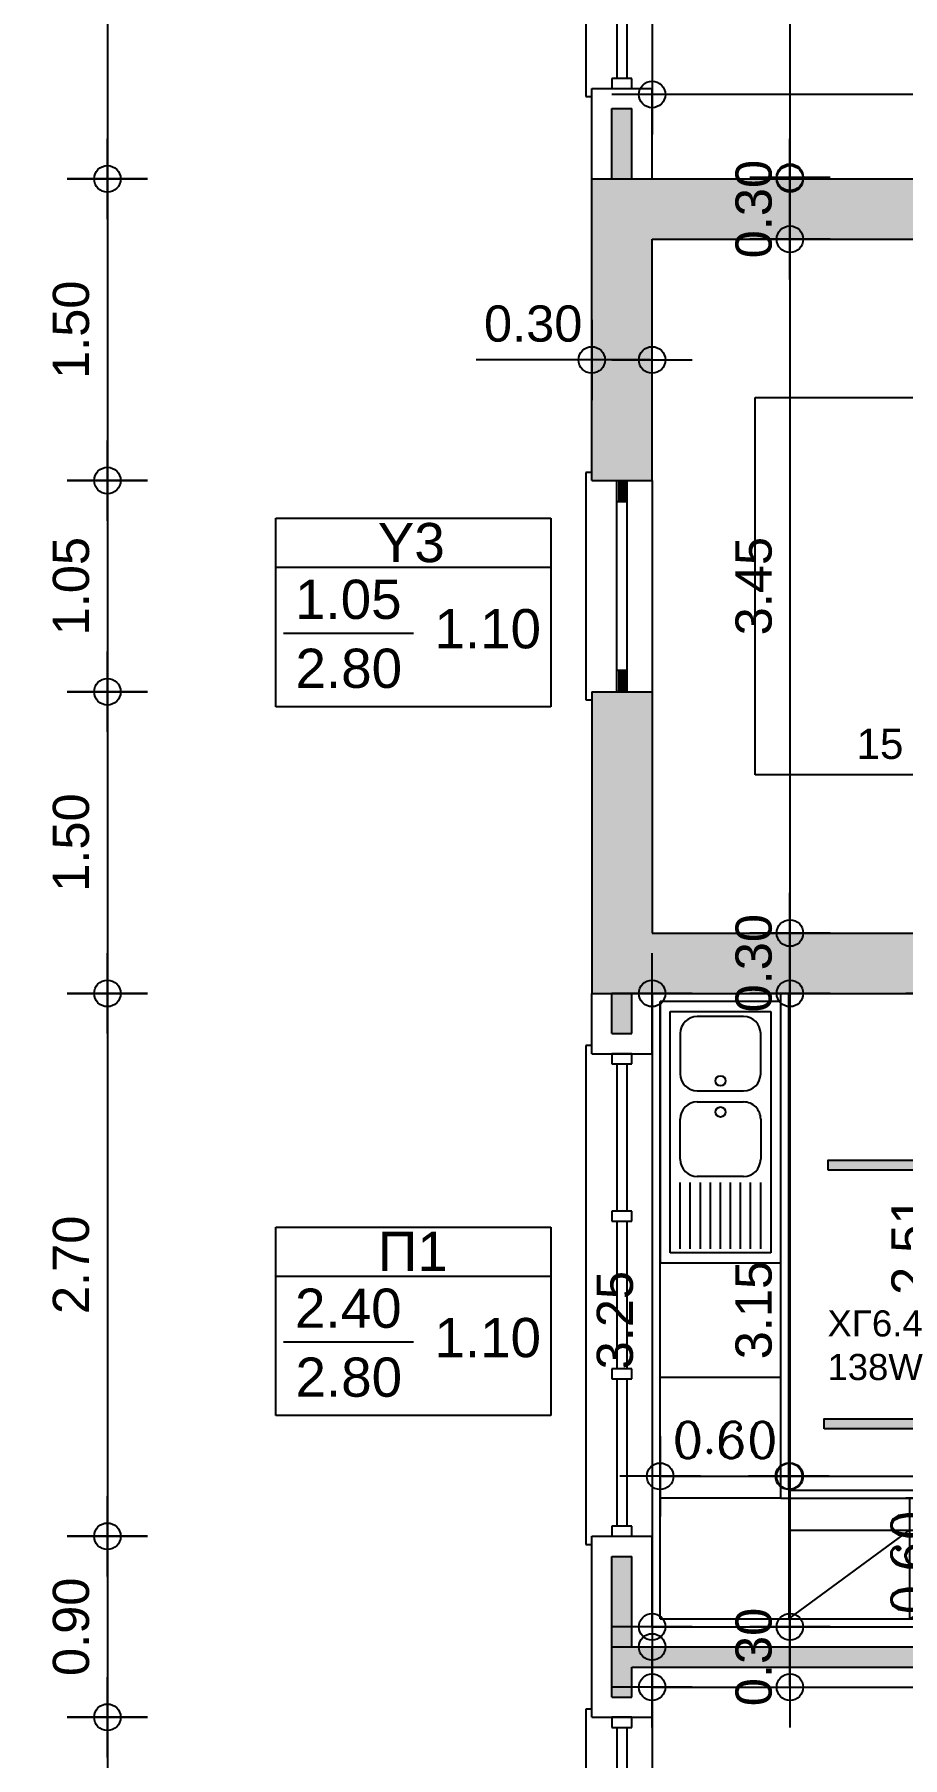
# Model space of a CAD drawing. Header units: metres. Extents: x -11 to 85, y -301 to 135.
# Drawn here: x 12 to 16.32, y 25.75 to 34.32 of the extents above; entities that cross this region are included whole.
import ezdxf
from ezdxf.enums import TextEntityAlignment as Align

# ---------------------------------------------------------------- set-up
doc = ezdxf.new("R2010")
doc.units = ezdxf.units.M
doc.header["$LTSCALE"] = 0.036
doc.header["$PDMODE"] = 2
for name, color, linetype in [('arxitek corofos', 252, 'Continuous'), ('DIMBLK', 252, 'Continuous'), ('Epipla', 252, 'Continuous'), ('hatch color', 252, 'Continuous'), ('HLEK_FL001_SYMBOLS', 230, 'Continuous'), ('KYKLOFORHTES', 152, 'Continuous'), ('Parathira', 252, 'Continuous')]:
    doc.layers.add(name, color=color, linetype=linetype)
doc.styles.add('COMU-N', font='arial.ttf')
doc.styles.get("Standard").update_dxf_attribs({"font": 'arial.ttf'})
doc.dimstyles.new('CADWDOT', dxfattribs={"dimscale": 0.1, "dimtxt": 1.8, "dimasz": 0.08, "dimexe": 2, "dimexo": 0, "dimgap": 0.09, "dimtad": 0, "dimrnd": 0.001, "dimzin": 0, "dimdsep": 46, "dimtxsty": 'Standard', "dimblk1": 'ARTDIM', "dimblk2": 'ARTDIM', "dimsah": 1, "dimcen": 0.09, "dimdle": 0.05, "dimse1": 1, "dimse2": 1, "dimadec": 0, "dimazin": 0, "dimtfac": 1, "dimtmove": 0, "dimatfit": 3, "dimldrblk": 'ARTDIM', "dimfxl": 2, "dimtvp": 0.9999, "dimtolj": 1, "dimtzin": 0, "dimarcsym": 0})

# ---------------------------------------------------------------- blocks, each defined once
blk = doc.blocks.new('A$C52D13D70')
at = {"layer": 'Parathira'}
for p, q in [((-0.33, 0.04), (-0.33, -2.44)), ((-0.3, 0.04), (-0.33, 0.04)), ((-0.1, 0), (-0.2, 0)), ((-0.2, 0), (-0.2, -0.05)), ((-0.1, -0.05), (-0.1, 0)), ((0, 0), (0, -2.4)), ((-0.2, -0.05), (-0.1, -0.05)), ((-0.175, -0.05), (-0.175, -0.7833)), ((-0.125, -0.05), (-0.125, -0.7833)), ((-0.1, -0.7833), (-0.2, -0.7833)), ((-0.2, -0.7833), (-0.2, -0.8333)), ((-0.2, -0.8333), (-0.1, -0.8333)), ((-0.175, -0.8333), (-0.175, -1.5667)), ((-0.125, -0.8333), (-0.125, -1.5667)), ((-0.1, -0.8333), (-0.1, -0.7833)), ((-0.1, -1.5667), (-0.2, -1.5667)), ((-0.2, -1.5667), (-0.2, -1.6167)), ((-0.2, -1.6167), (-0.1, -1.6167)), ((-0.175, -1.6167), (-0.175, -2.35)), ((-0.125, -1.6167), (-0.125, -2.35)), ((-0.1, -1.6167), (-0.1, -1.5667)), ((-0.1, -2.35), (-0.2, -2.35)), ((-0.2, -2.35), (-0.2, -2.4)), ((-0.1, -2.4), (-0.1, -2.35)), ((-0.33, -2.44), (-0.3, -2.44)), ((-0.2, -2.4), (-0.1, -2.4))]:
    blk.add_line(p, q, dxfattribs=at)
blk = doc.blocks.new('A$C7E7A7D1A')
at = {"layer": 'Parathira'}
for p, q in [((-0.33, 0.04), (-0.33, -1.09)), ((-0.3, 0.04), (-0.33, 0.04)), ((-0.175, 0), (-0.125, 0)), ((-0.175, -1.05), (-0.175, 0)), ((-0.125, 0), (-0.125, -1.05)), ((0, 0), (0, -1.05)), ((-0.165, 0), (-0.165, -0.105)), ((-0.155, 0), (-0.155, -0.105)), ((-0.145, 0), (-0.145, -0.105)), ((-0.135, 0), (-0.135, -0.105)), ((-0.125, -0.105), (-0.175, -0.105)), ((-0.125, -0.945), (-0.175, -0.945)), ((-0.165, -0.945), (-0.165, -1.05)), ((-0.155, -0.945), (-0.155, -1.05)), ((-0.145, -0.945), (-0.145, -1.05)), ((-0.135, -0.945), (-0.135, -1.05)), ((-0.33, -1.09), (-0.3, -1.09)), ((-0.125, -1.05), (-0.175, -1.05))]:
    blk.add_line(p, q, dxfattribs=at)
blk = doc.blocks.new('ARTDIM')
at = {"layer": 'DIMBLK'}
for p, q in [((0, -24.9975), (0, 24.9975)), ((-24.9975, 0), (24.9975, 0))]:
    blk.add_line(p, q, dxfattribs=at)
blk.add_circle((0, 0), 8.25, dxfattribs=at)
blk = doc.blocks.new('*D332')
at = {"layer": 'arxitek corofos', "color": 0, "lineweight": -2}
blk.add_line((10.4234, 44.5394), (10.4234, 15.1554), dxfattribs=at)
at = {"layer": 'Defpoints', "color": 0, "transparency": 16777216}
for p in [(13.537, 44.5474), (10.4234, 15.1474), (13.537, 15.1474)]:
    blk.add_point(p, dxfattribs=at)
at = {"layer": 'arxitek corofos', "color": 0, "lineweight": -2, "xscale": 0.008, "yscale": 0.008, "zscale": 0.008}
for p, rotation in [((10.4234, 44.5474), 90), ((10.4234, 15.1474), 270)]:
    blk.add_blockref('ARTDIM', p, dxfattribs=dict(at, rotation=rotation))
at = {"layer": 'arxitek corofos', "color": 0, "insert": (10.2434, 29.8474), "char_height": 0.18, "attachment_point": 5, "rotation": 90}
blk.add_mtext('\\A1;29.40', dxfattribs=at)
blk = doc.blocks.new('*D348')
at = {"layer": 'arxitek corofos', "color": 0, "lineweight": -2}
blk.add_line((12.3649, 36.4394), (12.3649, 33.6054), dxfattribs=at)
at = {"layer": 'Defpoints', "color": 0, "transparency": 16777216}
for p in [(13.8283, 36.4474), (12.3649, 33.5974), (13.8283, 33.5974)]:
    blk.add_point(p, dxfattribs=at)
at = {"layer": 'arxitek corofos', "color": 0, "lineweight": -2, "xscale": 0.008, "yscale": 0.008, "zscale": 0.008}
for p, rotation in [((12.3649, 36.4474), 90), ((12.3649, 33.5974), 270)]:
    blk.add_blockref('ARTDIM', p, dxfattribs=dict(at, rotation=rotation))
at = {"layer": 'arxitek corofos', "color": 0, "insert": (12.1849, 35.0224), "char_height": 0.18, "attachment_point": 5, "rotation": 90}
blk.add_mtext('\\A1;2.85', dxfattribs=at)
blk = doc.blocks.new('*D349')
at = {"layer": 'arxitek corofos', "color": 0, "lineweight": -2}
blk.add_line((12.3649, 33.5894), (12.3649, 32.1054), dxfattribs=at)
at = {"layer": 'Defpoints', "color": 0, "transparency": 16777216}
for p in [(13.8283, 33.5974), (12.3649, 32.0974), (13.8283, 32.0974)]:
    blk.add_point(p, dxfattribs=at)
at = {"layer": 'arxitek corofos', "color": 0, "lineweight": -2, "xscale": 0.008, "yscale": 0.008, "zscale": 0.008}
for p, rotation in [((12.3649, 33.5974), 90), ((12.3649, 32.0974), 270)]:
    blk.add_blockref('ARTDIM', p, dxfattribs=dict(at, rotation=rotation))
at = {"layer": 'arxitek corofos', "color": 0, "insert": (12.1849, 32.8474), "char_height": 0.18, "attachment_point": 5, "rotation": 90}
blk.add_mtext('\\A1;1.50', dxfattribs=at)
blk = doc.blocks.new('*D350')
at = {"layer": 'arxitek corofos', "color": 0, "lineweight": -2}
blk.add_line((12.3649, 32.0894), (12.3649, 31.0554), dxfattribs=at)
at = {"layer": 'Defpoints', "color": 0, "transparency": 16777216}
for p in [(14.1283, 32.0974), (12.3649, 31.0474), (14.1283, 31.0474)]:
    blk.add_point(p, dxfattribs=at)
at = {"layer": 'arxitek corofos', "color": 0, "lineweight": -2, "xscale": 0.008, "yscale": 0.008, "zscale": 0.008}
for p, rotation in [((12.3649, 32.0974), 90), ((12.3649, 31.0474), 270)]:
    blk.add_blockref('ARTDIM', p, dxfattribs=dict(at, rotation=rotation))
at = {"layer": 'arxitek corofos', "color": 0, "insert": (12.1849, 31.5724), "char_height": 0.18, "attachment_point": 5, "rotation": 90}
blk.add_mtext('\\A1;1.05', dxfattribs=at)
blk = doc.blocks.new('*D351')
at = {"layer": 'arxitek corofos', "color": 0, "lineweight": -2}
blk.add_line((12.3649, 31.0394), (12.3649, 29.5554), dxfattribs=at)
at = {"layer": 'Defpoints', "color": 0, "transparency": 16777216}
for p in [(14.1283, 31.0474), (12.3649, 29.5474), (14.1283, 29.5474)]:
    blk.add_point(p, dxfattribs=at)
at = {"layer": 'arxitek corofos', "color": 0, "lineweight": -2, "xscale": 0.008, "yscale": 0.008, "zscale": 0.008}
for p, rotation in [((12.3649, 31.0474), 90), ((12.3649, 29.5474), 270)]:
    blk.add_blockref('ARTDIM', p, dxfattribs=dict(at, rotation=rotation))
at = {"layer": 'arxitek corofos', "color": 0, "insert": (12.1849, 30.2974), "char_height": 0.18, "attachment_point": 5, "rotation": 90}
blk.add_mtext('\\A1;1.50', dxfattribs=at)
blk = doc.blocks.new('*D352')
at = {"layer": 'arxitek corofos', "color": 0, "lineweight": -2}
blk.add_line((12.3649, 29.5394), (12.3649, 26.8554), dxfattribs=at)
at = {"layer": 'Defpoints', "color": 0, "transparency": 16777216}
for p in [(13.8283, 29.5474), (12.3649, 26.8474), (13.8283, 26.8474)]:
    blk.add_point(p, dxfattribs=at)
at = {"layer": 'arxitek corofos', "color": 0, "lineweight": -2, "xscale": 0.008, "yscale": 0.008, "zscale": 0.008}
for p, rotation in [((12.3649, 29.5474), 90), ((12.3649, 26.8474), 270)]:
    blk.add_blockref('ARTDIM', p, dxfattribs=dict(at, rotation=rotation))
at = {"layer": 'arxitek corofos', "color": 0, "insert": (12.1849, 28.1974), "char_height": 0.18, "attachment_point": 5, "rotation": 90}
blk.add_mtext('\\A1;2.70', dxfattribs=at)
blk = doc.blocks.new('*D353')
at = {"layer": 'arxitek corofos', "color": 0, "lineweight": -2}
blk.add_line((12.3649, 26.8394), (12.3649, 25.9554), dxfattribs=at)
at = {"layer": 'Defpoints', "color": 0, "transparency": 16777216}
for p in [(13.8283, 26.8474), (12.3649, 25.9474), (13.8283, 25.9474)]:
    blk.add_point(p, dxfattribs=at)
at = {"layer": 'arxitek corofos', "color": 0, "lineweight": -2, "xscale": 0.008, "yscale": 0.008, "zscale": 0.008}
for p, rotation in [((12.3649, 26.8474), 90), ((12.3649, 25.9474), 270)]:
    blk.add_blockref('ARTDIM', p, dxfattribs=dict(at, rotation=rotation))
at = {"layer": 'arxitek corofos', "color": 0, "insert": (12.1849, 26.3974), "char_height": 0.18, "attachment_point": 5, "rotation": 90}
blk.add_mtext('\\A1;0.90', dxfattribs=at)
blk = doc.blocks.new('*D354')
at = {"layer": 'arxitek corofos', "color": 0, "lineweight": -2}
blk.add_line((12.3649, 25.9394), (12.3649, 23.5554), dxfattribs=at)
at = {"layer": 'Defpoints', "color": 0, "transparency": 16777216}
for p in [(13.8283, 25.9474), (12.3649, 23.5474), (13.8283, 23.5474)]:
    blk.add_point(p, dxfattribs=at)
at = {"layer": 'arxitek corofos', "color": 0, "lineweight": -2, "xscale": 0.008, "yscale": 0.008, "zscale": 0.008}
for p, rotation in [((12.3649, 25.9474), 90), ((12.3649, 23.5474), 270)]:
    blk.add_blockref('ARTDIM', p, dxfattribs=dict(at, rotation=rotation))
at = {"layer": 'arxitek corofos', "color": 0, "insert": (12.1849, 24.7474), "char_height": 0.18, "attachment_point": 5, "rotation": 90}
blk.add_mtext('\\A1;2.40', dxfattribs=at)
blk = doc.blocks.new('*D427')
at = {"layer": 'arxitek corofos', "color": 0, "lineweight": -2}
blk.add_line((15.7595, 44.2394), (15.7595, 33.6054), dxfattribs=at)
at = {"layer": 'Defpoints', "color": 0, "transparency": 16777216}
for p in [(15.0737, 44.2474), (15.0737, 33.5974), (15.7595, 33.5974)]:
    blk.add_point(p, dxfattribs=at)
at = {"layer": 'arxitek corofos', "color": 0, "lineweight": -2, "xscale": 0.008, "yscale": 0.008, "zscale": 0.008}
for p, rotation in [((15.7595, 44.2474), 90), ((15.7595, 33.5974), 270)]:
    blk.add_blockref('ARTDIM', p, dxfattribs=dict(at, rotation=rotation))
at = {"layer": 'arxitek corofos', "color": 0, "insert": (15.5796, 38.9224), "char_height": 0.18, "attachment_point": 5, "rotation": 90}
blk.add_mtext('\\A1;10.65', dxfattribs=at)
blk = doc.blocks.new('*D428')
at = {"layer": 'arxitek corofos', "color": 0, "lineweight": -2}
blk.add_line((15.7595, 33.5894), (15.7595, 33.3054), dxfattribs=at)
at = {"layer": 'Defpoints', "color": 0, "transparency": 16777216}
for p in [(15.3737, 33.5974), (15.3737, 33.2974), (15.7595, 33.2974)]:
    blk.add_point(p, dxfattribs=at)
at = {"layer": 'arxitek corofos', "color": 0, "lineweight": -2, "xscale": 0.008, "yscale": 0.008, "zscale": 0.008}
for p, rotation in [((15.7595, 33.5974), 90), ((15.7595, 33.2974), 270)]:
    blk.add_blockref('ARTDIM', p, dxfattribs=dict(at, rotation=rotation))
at = {"layer": 'arxitek corofos', "color": 0, "insert": (15.5796, 33.4474), "char_height": 0.18, "attachment_point": 5, "rotation": 90}
blk.add_mtext('\\A1;0.30', dxfattribs=at)
blk = doc.blocks.new('*D429')
at = {"layer": 'arxitek corofos', "color": 0, "lineweight": -2}
blk.add_line((15.7595, 33.2894), (15.7595, 29.8554), dxfattribs=at)
at = {"layer": 'Defpoints', "color": 0, "transparency": 16777216}
for p in [(15.0737, 33.2974), (15.0737, 29.8474), (15.7595, 29.8474)]:
    blk.add_point(p, dxfattribs=at)
at = {"layer": 'arxitek corofos', "color": 0, "lineweight": -2, "xscale": 0.008, "yscale": 0.008, "zscale": 0.008}
for p, rotation in [((15.7595, 33.2974), 90), ((15.7595, 29.8474), 270)]:
    blk.add_blockref('ARTDIM', p, dxfattribs=dict(at, rotation=rotation))
at = {"layer": 'arxitek corofos', "color": 0, "insert": (15.5796, 31.5724), "char_height": 0.18, "attachment_point": 5, "rotation": 90}
blk.add_mtext('\\A1;3.45', dxfattribs=at)
blk = doc.blocks.new('*D430')
at = {"layer": 'arxitek corofos', "color": 0, "lineweight": -2}
blk.add_line((15.7595, 29.8394), (15.7595, 29.5554), dxfattribs=at)
at = {"layer": 'Defpoints', "color": 0, "transparency": 16777216}
for p in [(15.0737, 29.8474), (15.0737, 29.5474), (15.7595, 29.5474)]:
    blk.add_point(p, dxfattribs=at)
at = {"layer": 'arxitek corofos', "color": 0, "lineweight": -2, "xscale": 0.008, "yscale": 0.008, "zscale": 0.008}
for p, rotation in [((15.7595, 29.8474), 90), ((15.7595, 29.5474), 270)]:
    blk.add_blockref('ARTDIM', p, dxfattribs=dict(at, rotation=rotation))
at = {"layer": 'arxitek corofos', "color": 0, "insert": (15.5796, 29.6974), "char_height": 0.18, "attachment_point": 5, "rotation": 90}
blk.add_mtext('\\A1;0.30', dxfattribs=at)
blk = doc.blocks.new('*D437')
at = {"layer": 'arxitek corofos', "color": 0, "lineweight": -2}
for p, q in [((14.7737, 32.6971), (14.1991, 32.6971)), ((15.0657, 32.6971), (14.7817, 32.6971))]:
    blk.add_line(p, q, dxfattribs=at)
at = {"layer": 'Defpoints', "color": 0, "transparency": 16777216}
for p in [(14.7737, 33.1156), (15.0737, 33.1156), (14.7737, 32.6971)]:
    blk.add_point(p, dxfattribs=at)
at = {"layer": 'arxitek corofos', "color": 0, "lineweight": -2, "xscale": 0.008, "yscale": 0.008, "zscale": 0.008, "rotation": 180}
blk.add_blockref('ARTDIM', (14.7737, 32.6971), dxfattribs=at)
at = {"layer": 'arxitek corofos', "color": 0, "lineweight": -2, "xscale": 0.008, "yscale": 0.008, "zscale": 0.008}
blk.add_blockref('ARTDIM', (15.0737, 32.6971), dxfattribs=at)
at = {"layer": 'arxitek corofos', "color": 0, "insert": (14.4824, 32.8771), "char_height": 0.18, "attachment_point": 5}
blk.add_mtext('\\A1;0.30', dxfattribs=at)
blk = doc.blocks.new('*D475')
at = {"layer": 'arxitek corofos', "color": 0, "lineweight": -2}
blk.add_line((15.7595, 29.5394), (15.7595, 26.4054), dxfattribs=at)
at = {"layer": 'Defpoints', "color": 0, "transparency": 16777216}
for p in [(15.0737, 29.5474), (15.0737, 26.3974), (15.7595, 26.3974)]:
    blk.add_point(p, dxfattribs=at)
at = {"layer": 'arxitek corofos', "color": 0, "lineweight": -2, "xscale": 0.008, "yscale": 0.008, "zscale": 0.008}
for p, rotation in [((15.7595, 29.5474), 90), ((15.7595, 26.3974), 270)]:
    blk.add_blockref('ARTDIM', p, dxfattribs=dict(at, rotation=rotation))
at = {"layer": 'arxitek corofos', "color": 0, "insert": (15.5796, 27.9724), "char_height": 0.18, "attachment_point": 5, "rotation": 90}
blk.add_mtext('\\A1;3.15', dxfattribs=at)
blk = doc.blocks.new('*D476')
at = {"layer": 'arxitek corofos', "color": 0, "lineweight": -2}
blk.add_line((15.7595, 26.1054), (15.7595, 26.3894), dxfattribs=at)
at = {"layer": 'Defpoints', "color": 0, "transparency": 16777216}
for p in [(15.0737, 26.3974), (15.7595, 26.3974), (15.0737, 26.0974)]:
    blk.add_point(p, dxfattribs=at)
at = {"layer": 'arxitek corofos', "color": 0, "lineweight": -2, "xscale": 0.008, "yscale": 0.008, "zscale": 0.008}
for p, rotation in [((15.7595, 26.3974), 90), ((15.7595, 26.0974), 270)]:
    blk.add_blockref('ARTDIM', p, dxfattribs=dict(at, rotation=rotation))
at = {"layer": 'arxitek corofos', "color": 0, "insert": (15.5796, 26.2474), "char_height": 0.18, "attachment_point": 5, "rotation": 90}
blk.add_mtext('\\A1;0.30', dxfattribs=at)
blk = doc.blocks.new('*D487')
at = {"layer": 'arxitek corofos', "color": 0, "lineweight": -2}
blk.add_line((18.9657, 34.0176), (15.0817, 34.0176), dxfattribs=at)
at = {"layer": 'Defpoints', "color": 0, "transparency": 16777216}
for p in [(15.0737, 34.0176), (15.0737, 33.6974), (18.9737, 33.6974)]:
    blk.add_point(p, dxfattribs=at)
at = {"layer": 'arxitek corofos', "color": 0, "lineweight": -2, "xscale": 0.008, "yscale": 0.008, "zscale": 0.008, "rotation": 180}
blk.add_blockref('ARTDIM', (15.0737, 34.0176), dxfattribs=at)
at = {"layer": 'arxitek corofos', "color": 0, "lineweight": -2, "xscale": 0.008, "yscale": 0.008, "zscale": 0.008}
blk.add_blockref('ARTDIM', (18.9737, 34.0176), dxfattribs=at)
at = {"layer": 'arxitek corofos', "color": 0, "insert": (17.0237, 34.1976), "char_height": 0.18, "attachment_point": 5}
blk.add_mtext('\\A1;3.90', dxfattribs=at)
blk = doc.blocks.new('*D519')
at = {"layer": 'arxitek corofos', "color": 0, "lineweight": -2}
blk.add_line((16.535, 27.0454), (16.535, 29.5394), dxfattribs=at)
at = {"layer": 'Defpoints', "color": 0, "transparency": 16777216}
for p in [(16.535, 29.5474), (17.1737, 29.5474), (17.1537, 27.0374)]:
    blk.add_point(p, dxfattribs=at)
at = {"layer": 'arxitek corofos', "color": 0, "lineweight": -2, "xscale": 0.008, "yscale": 0.008, "zscale": 0.008}
for p, rotation in [((16.535, 29.5474), 90), ((16.535, 27.0374), 270)]:
    blk.add_blockref('ARTDIM', p, dxfattribs=dict(at, rotation=rotation))
at = {"layer": 'arxitek corofos', "color": 0, "insert": (16.355, 28.2924), "char_height": 0.18, "attachment_point": 5, "rotation": 90}
blk.add_mtext('\\A1;2.51', dxfattribs=at)
blk = doc.blocks.new('*D523')
at = {"layer": 'arxitek corofos', "color": 0, "lineweight": -2}
blk.add_line((16.535, 27.0294), (16.535, 26.4054), dxfattribs=at)
at = {"layer": 'Defpoints', "color": 0, "transparency": 16777216}
for p in [(16.535, 27.0374), (16.535, 26.3974), (16.535, 26.3974)]:
    blk.add_point(p, dxfattribs=at)
at = {"layer": 'arxitek corofos', "color": 0, "lineweight": -2, "xscale": 0.008, "yscale": 0.008, "zscale": 0.008}
for p, rotation in [((16.535, 27.0374), 90), ((16.535, 26.3974), 270)]:
    blk.add_blockref('ARTDIM', p, dxfattribs=dict(at, rotation=rotation))
at = {"layer": 'arxitek corofos', "color": 0, "insert": (16.355, 26.7174), "char_height": 0.18, "attachment_point": 5, "rotation": 90}
blk.add_mtext('\\A1;{\\Fcomplex.shx;0.60}', dxfattribs=at)
blk = doc.blocks.new('*D524')
at = {"layer": 'arxitek corofos', "color": 0, "lineweight": -2}
blk.add_line((15.1217, 27.146), (15.7515, 27.146), dxfattribs=at)
at = {"layer": 'Defpoints', "color": 0, "transparency": 16777216}
for p in [(15.7595, 27.146), (15.1137, 26.9786), (15.7595, 26.9786)]:
    blk.add_point(p, dxfattribs=at)
at = {"layer": 'arxitek corofos', "color": 0, "lineweight": -2, "xscale": 0.008, "yscale": 0.008, "zscale": 0.008, "rotation": 180}
blk.add_blockref('ARTDIM', (15.1137, 27.146), dxfattribs=at)
at = {"layer": 'arxitek corofos', "color": 0, "lineweight": -2, "xscale": 0.008, "yscale": 0.008, "zscale": 0.008}
blk.add_blockref('ARTDIM', (15.7595, 27.146), dxfattribs=at)
at = {"layer": 'arxitek corofos', "color": 0, "insert": (15.4366, 27.326), "char_height": 0.18, "attachment_point": 5}
blk.add_mtext('\\A1;{\\Fcomplex.shx;0.60}', dxfattribs=at)
blk = doc.blocks.new('*D525')
at = {"layer": 'arxitek corofos', "color": 0, "lineweight": -2}
blk.add_line((15.7617, 27.146), (18.5457, 27.146), dxfattribs=at)
at = {"layer": 'Defpoints', "color": 0, "transparency": 16777216}
for p in [(18.5537, 27.146), (15.7537, 27.0374), (18.5537, 27.0374)]:
    blk.add_point(p, dxfattribs=at)
at = {"layer": 'arxitek corofos', "color": 0, "lineweight": -2, "xscale": 0.008, "yscale": 0.008, "zscale": 0.008, "rotation": 180}
blk.add_blockref('ARTDIM', (15.7537, 27.146), dxfattribs=at)
at = {"layer": 'arxitek corofos', "color": 0, "lineweight": -2, "xscale": 0.008, "yscale": 0.008, "zscale": 0.008}
blk.add_blockref('ARTDIM', (18.5537, 27.146), dxfattribs=at)
at = {"layer": 'arxitek corofos', "color": 0, "insert": (17.1537, 27.326), "char_height": 0.18, "attachment_point": 5}
blk.add_mtext('\\A1;2.80', dxfattribs=at)
blk = doc.blocks.new('A$C31130B1D')
at = {"layer": 'Epipla'}
for p, q in [((0, 0), (0.6, 0)), ((0, -0.55), (0, 0)), ((0.6, 0), (0.6, -0.55)), ((0, -0.025), (0.6, -0.025)), ((0, -0.05), (0.6, -0.05)), ((0.6, -0.55), (0, -0.55)), ((0, -0.601), (0, -0.576)), ((0, -0.576), (0.6, -0.576)), ((0.025, -0.55), (0.025, -0.576)), ((0.575, -0.55), (0.575, -0.576)), ((0.6, -0.576), (0.6, -0.601)), ((0, -0.601), (0.6, -0.601))]:
    blk.add_line(p, q, dxfattribs=at)
blk = doc.blocks.new('A$C70A12804')
at = {"layer": 'Epipla'}
for p, q in [((1.3, 0), (0, 0)), ((0, 0), (0, -0.6)), ((1.3, -0.6), (1.3, 0)), ((0.05, -0.55), (0.05, -0.05)), ((0.05, -0.05), (1.25, -0.05)), ((1.25, -0.05), (1.25, -0.55)), ((0.07, -0.1), (0.4, -0.1)), ((0.07, -0.15), (0.4, -0.15)), ((0.515, -0.1), (0.715, -0.1)), ((1.14, -0.1), (0.94, -0.1)), ((0.07, -0.2), (0.4, -0.2)), ((0.07, -0.25), (0.4, -0.25)), ((0.43, -0.415), (0.43, -0.185)), ((0.8, -0.185), (0.8, -0.415)), ((0.855, -0.185), (0.855, -0.415)), ((1.225, -0.415), (1.225, -0.185)), ((0.07, -0.3), (0.4, -0.3)), ((0.07, -0.35), (0.4, -0.35)), ((0.07, -0.4), (0.4, -0.4)), ((0.07, -0.45), (0.4, -0.45)), ((0.07, -0.5), (0.4, -0.5)), ((0.715, -0.5), (0.515, -0.5)), ((0.94, -0.5), (1.14, -0.5)), ((1.25, -0.55), (0.05, -0.55)), ((0, -0.6), (1.3, -0.6))]:
    blk.add_line(p, q, dxfattribs=at)
for centre, major_axis, start_param, end_param in [((0.515, -0.185), (-0.0601, 0.0601), -0.785398, 0.785398), ((0.715, -0.185), (0.0601, 0.0601), 5.497787, 7.068583), ((0.94, -0.185), (0.0601, 0.0601), 0.785398, 2.356194), ((1.14, -0.185), (0.0601, 0.0601), 5.497787, 7.068583), ((0.75, -0.3), (0.0177, 0.0177), 5.497787, 11.780972), ((0.905, -0.3), (0.0177, 0.0177), 5.497787, 11.780972), ((0.515, -0.415), (-0.0601, 0.0601), 0.785398, 2.356194), ((0.715, -0.415), (-0.0601, 0.0601), 2.356194, 3.926991), ((0.94, -0.415), (-0.0601, 0.0601), 0.785398, 2.356194), ((1.14, -0.415), (0.0601, 0.0601), 3.926991, 5.497787)]:
    blk.add_ellipse(centre, major_axis=major_axis, ratio=1, start_param=start_param, end_param=end_param, dxfattribs=at)
blk = doc.blocks.new('A$C0C6F19BE')
at = {"layer": 'Epipla'}
for p, q in [((0.04, 0.04), (0.04, 3.11)), ((0.64, 0.64), (0.64, 3.15)), ((0.68, 0.68), (0.68, 3.15)), ((0.64, 1.24), (0.04, 1.24)), ((0.64, 0.64), (0.04, 0.64)), ((0.64, 0.64), (3.48, 0.64)), ((0.68, 0.68), (3.48, 0.68)), ((0.68, 0.64), (0.68, 0.04)), ((1.28, 0.64), (1.28, 0.04)), ((2.08, 0.64), (2.08, 0.04)), ((2.68, 0.64), (2.68, 0.04)), ((3.48, 0.68), (3.48, 0.04)), ((0.68, 0.48), (3.48, 0.48)), ((0.68, 0.04), (1.28, 0.48)), ((1.28, 0.04), (2.08, 0.48)), ((2.08, 0.04), (2.68, 0.48)), ((2.68, 0.04), (3.48, 0.48)), ((0.04, 0.04), (3.48, 0.04))]:
    blk.add_line(p, q, dxfattribs=at)
at = {"layer": 'Epipla', "rotation": 90}
blk.add_blockref('A$C70A12804', (0.04, 1.81), dxfattribs=at)
at = {"layer": 'Parathira', "xscale": -1, "rotation": 180}
blk.add_blockref('A$C31130B1D', (3.53, 0.04), dxfattribs=at)
blk = doc.blocks.new('*D1873')
at = {"layer": 'Defpoints', "color": 0, "transparency": 16777216}
for p in [(15.6935, 44.2474), (15.7595, 33.6054), (15.7595, 33.6054)]:
    blk.add_point(p, dxfattribs=at)
at = {"layer": 'HLEK_FL001_SYMBOLS', "color": 0, "lineweight": -2, "transparency": 16777216}
blk.add_line((15.7595, 44.2394), (15.7595, 33.6134), dxfattribs=at)
at = {"layer": 'HLEK_FL001_SYMBOLS', "color": 0, "lineweight": -2, "transparency": 16777216, "xscale": 0.008, "yscale": 0.008, "zscale": 0.008}
for p, rotation in [((15.7595, 44.2474), 90), ((15.7595, 33.6054), 270)]:
    blk.add_blockref('ARTDIM', p, dxfattribs=dict(at, rotation=rotation))
at = {"layer": 'HLEK_FL001_SYMBOLS', "color": 0, "transparency": 16777216, "insert": (15.5758, 38.9264), "char_height": 0.18, "attachment_point": 5, "rotation": 90}
blk.add_mtext('\\A1;10.64', dxfattribs=at)
blk = doc.blocks.new('*D1880')
at = {"layer": 'Defpoints', "color": 0, "transparency": 16777216}
for p in [(16.2323, 26.0974), (15.0737, 15.4474), (16.2323, 15.4474)]:
    blk.add_point(p, dxfattribs=at)
at = {"layer": 'HLEK_FL001_SYMBOLS', "color": 0, "lineweight": -2, "transparency": 16777216}
blk.add_line((15.0737, 26.0894), (15.0737, 15.4554), dxfattribs=at)
at = {"layer": 'HLEK_FL001_SYMBOLS', "color": 0, "lineweight": -2, "transparency": 16777216, "xscale": 0.008, "yscale": 0.008, "zscale": 0.008}
for p, rotation in [((15.0737, 26.0974), 90), ((15.0737, 15.4474), 270)]:
    blk.add_blockref('ARTDIM', p, dxfattribs=dict(at, rotation=rotation))
at = {"layer": 'HLEK_FL001_SYMBOLS', "color": 0, "transparency": 16777216, "insert": (14.8899, 20.7724), "char_height": 0.18, "attachment_point": 5, "rotation": 90}
blk.add_mtext('\\A1;10.65', dxfattribs=at)
blk = doc.blocks.new('*D1881')
at = {"layer": 'Defpoints', "color": 0, "transparency": 16777216}
for p in [(15.0737, 26.0894), (22.1237, 26.0974), (22.1237, 26.0974)]:
    blk.add_point(p, dxfattribs=at)
at = {"layer": 'HLEK_FL001_SYMBOLS', "color": 0, "lineweight": -2, "transparency": 16777216}
blk.add_line((15.0817, 26.0974), (22.1157, 26.0974), dxfattribs=at)
at = {"layer": 'HLEK_FL001_SYMBOLS', "color": 0, "lineweight": -2, "transparency": 16777216, "xscale": 0.008, "yscale": 0.008, "zscale": 0.008, "rotation": 180}
blk.add_blockref('ARTDIM', (15.0737, 26.0974), dxfattribs=at)
at = {"layer": 'HLEK_FL001_SYMBOLS', "color": 0, "lineweight": -2, "transparency": 16777216, "xscale": 0.008, "yscale": 0.008, "zscale": 0.008}
blk.add_blockref('ARTDIM', (22.1237, 26.0974), dxfattribs=at)
at = {"layer": 'HLEK_FL001_SYMBOLS', "color": 0, "transparency": 16777216, "insert": (18.5987, 26.2811), "char_height": 0.18, "attachment_point": 5}
blk.add_mtext('\\A1;7.05', dxfattribs=at)
blk = doc.blocks.new('*D1882')
at = {"layer": 'Defpoints', "color": 0, "transparency": 16777216}
for p in [(15.2987, 29.5474), (15.0737, 26.2973), (15.2987, 26.2973)]:
    blk.add_point(p, dxfattribs=at)
at = {"layer": 'HLEK_FL001_SYMBOLS', "color": 0, "lineweight": -2, "transparency": 16777216}
blk.add_line((15.0737, 29.5394), (15.0737, 26.3053), dxfattribs=at)
at = {"layer": 'HLEK_FL001_SYMBOLS', "color": 0, "lineweight": -2, "transparency": 16777216, "xscale": 0.008, "yscale": 0.008, "zscale": 0.008}
for p, rotation in [((15.0737, 29.5474), 90), ((15.0737, 26.2973), 270)]:
    blk.add_blockref('ARTDIM', p, dxfattribs=dict(at, rotation=rotation))
at = {"layer": 'HLEK_FL001_SYMBOLS', "color": 0, "transparency": 16777216, "insert": (14.8898, 27.9223), "char_height": 0.18, "attachment_point": 5, "rotation": 90}
blk.add_mtext('\\A1;3.25', dxfattribs=at)
blk = doc.blocks.new('*D1883')
at = {"layer": 'Defpoints', "color": 0, "transparency": 16777216}
for p in [(22.1237, 26.3974), (22.1237, 26.3974), (15.0737, 26.2974)]:
    blk.add_point(p, dxfattribs=at)
at = {"layer": 'HLEK_FL001_SYMBOLS', "color": 0, "lineweight": -2, "transparency": 16777216}
blk.add_line((15.0817, 26.3974), (22.1157, 26.3974), dxfattribs=at)
at = {"layer": 'HLEK_FL001_SYMBOLS', "color": 0, "lineweight": -2, "transparency": 16777216, "xscale": 0.008, "yscale": 0.008, "zscale": 0.008, "rotation": 180}
blk.add_blockref('ARTDIM', (15.0737, 26.3974), dxfattribs=at)
at = {"layer": 'HLEK_FL001_SYMBOLS', "color": 0, "lineweight": -2, "transparency": 16777216, "xscale": 0.008, "yscale": 0.008, "zscale": 0.008}
blk.add_blockref('ARTDIM', (22.1237, 26.3974), dxfattribs=at)
at = {"layer": 'HLEK_FL001_SYMBOLS', "color": 0, "transparency": 16777216, "insert": (18.5987, 26.5811), "char_height": 0.18, "attachment_point": 5}
blk.add_mtext('\\A1;7.05', dxfattribs=at)
blk = doc.blocks.new('led 23W')
at = {"layer": 'hatch color'}
blk.add_hatch(color=181, dxfattribs=at).paths.add_polyline_path([(101.2388, -6.7734), (101.2388, -6.7234), (101.8376, -6.7234), (101.8376, -6.7734)])
at = {"layer": 'HLEK_FL001_SYMBOLS'}
blk.add_lwpolyline([(101.2388, -6.7734), (101.2388, -6.7234), (101.8376, -6.7234), (101.8376, -6.7734)], close=True, dxfattribs=at)

msp = doc.modelspace()

# ---------------------------------------------------------------- hatches: boundary and pattern name
at = {"layer": 'arxitek corofos'}
for points in [[(18.9737, 34.0974), (18.6737, 34.0974), (18.6737, 33.5974), (14.7737, 33.5974), (14.7737, 32.0974), (15.0737, 32.0974), (15.0737, 33.2974), (18.9737, 33.2974)], [(14.9737, 33.9474), (14.8737, 33.9474), (14.8737, 33.5974), (14.9737, 33.5974)], [(15.0737, 29.8474), (15.0737, 31.0474), (14.7737, 31.0474), (14.7737, 29.5474), (18.6737, 29.5474), (18.6737, 29.2474), (18.9737, 29.2474), (18.9737, 29.8474)], [(14.9737, 29.5474), (14.8737, 29.5474), (14.8737, 29.3474), (14.9737, 29.3474)], [(22.2237, 26.1974), (22.2237, 25.8974), (22.3237, 25.8974), (22.3237, 26.2974), (14.9737, 26.2974), (14.9737, 26.7474), (14.8737, 26.7474), (14.8737, 26.0474), (14.9737, 26.0474), (14.9737, 26.1974)]]:
    msp.add_hatch(color=256, dxfattribs=at).paths.add_polyline_path(points)

# ---------------------------------------------------------------- linework, layer by layer
for p, q in [((14.7737, 33.5974), (14.7737, 34.0474)), ((14.7737, 34.0474), (15.0737, 34.0474)), ((15.0737, 33.5974), (15.0737, 34.0474)), ((14.8737, 33.5974), (14.8737, 33.9474)), ((14.8737, 33.9474), (14.9737, 33.9474)), ((14.9737, 33.5974), (14.9737, 33.9474)), ((14.7737, 33.5974), (18.6737, 33.5974)), ((14.7737, 32.0974), (14.7737, 33.5974)), ((15.0737, 33.2974), (18.9737, 33.2974)), ((15.0737, 32.0974), (15.0737, 33.2974)), ((14.7737, 32.0974), (15.0737, 32.0974)), ((13.2024, 30.9726), (13.2024, 31.9102)), ((13.2024, 31.9102), (14.5697, 31.9102)), ((14.5697, 31.9102), (14.5697, 30.9726)), ((14.5697, 31.6645), (13.2024, 31.6645)), ((13.2414, 31.3389), (13.8873, 31.3389)), ((14.7737, 31.0474), (14.7737, 29.5474)), ((14.7737, 31.0474), (15.0737, 31.0474)), ((15.0737, 31.0474), (15.0737, 29.8474)), ((14.5697, 30.9726), (13.2024, 30.9726)), ((15.0737, 29.8474), (18.9737, 29.8474)), ((14.7737, 29.5474), (18.6737, 29.5474)), ((14.7737, 29.2474), (14.7737, 29.5474)), ((14.8737, 29.3474), (14.8737, 29.5474)), ((14.9737, 29.3474), (14.9737, 29.5474)), ((15.0737, 29.2474), (15.0737, 29.5474)), ((14.8737, 29.3474), (14.9737, 29.3474)), ((14.7737, 29.2474), (15.0737, 29.2474)), ((13.2024, 27.4476), (13.2024, 28.3852)), ((13.2024, 28.3852), (14.5697, 28.3852)), ((14.5697, 28.3852), (14.5697, 27.4476)), ((14.5697, 28.1395), (13.2024, 28.1395)), ((13.2414, 27.8139), (13.8873, 27.8139)), ((14.5697, 27.4476), (13.2024, 27.4476)), ((14.7737, 25.9474), (14.7737, 26.8474)), ((14.7737, 26.8474), (15.0737, 26.8474)), ((15.0737, 26.3974), (15.0737, 26.8474)), ((14.8737, 26.0474), (14.8737, 26.7474)), ((14.8737, 26.7474), (14.9737, 26.7474)), ((14.9737, 26.2974), (14.9737, 26.7474)), ((15.0737, 26.3974), (22.4237, 26.3974)), ((14.9737, 26.2974), (22.3237, 26.2974)), ((14.9737, 26.1974), (22.2237, 26.1974)), ((14.9737, 26.0474), (14.9737, 26.1974)), ((15.0737, 25.9474), (15.0737, 26.0974)), ((15.0737, 26.0974), (22.1237, 26.0974)), ((14.8737, 26.0474), (14.9737, 26.0474)), ((14.7737, 25.9474), (15.0737, 25.9474))]:
    msp.add_line(p, q, dxfattribs=at)
at = {"layer": 'arxitek corofos', "linetype": 'Continuous'}
for p, q in [((15.5862, 30.6349), (15.5862, 32.5099)), ((15.5862, 32.5099), (17.5132, 32.5099)), ((20.4337, 30.6349), (15.5862, 30.6349))]:
    msp.add_line(p, q, dxfattribs=at)

# ---------------------------------------------------------------- block references
at = {"layer": 'arxitek corofos'}
for name, p in [('A$C52D13D70', (15.0737, 36.4474)), ('A$C7E7A7D1A', (15.0737, 32.0974)), ('A$C0C6F19BE', (15.0737, 26.3974)), ('A$C52D13D70', (15.0737, 29.2474)), ('A$C52D13D70', (15.0737, 25.9474))]:
    msp.add_blockref(name, p, dxfattribs=at)
at = {"layer": 'KYKLOFORHTES'}
for p in [(-85.2896, 35.4411), (-85.3101, 34.1557)]:
    msp.add_blockref('led 23W', p, dxfattribs=at)

# ---------------------------------------------------------------- texts
at = {"layer": 'arxitek corofos', "style": 'COMU-N'}
for s, p in [('Y3', (13.7097, 31.6917)), ('1.05', (13.298, 31.4094)), ('1.10', (13.9913, 31.2633)), ('2.80', (13.3004, 31.0665)), ('Π1', (13.7097, 28.1667)), ('2.40', (13.298, 27.8844)), ('1.10', (13.9913, 27.7383)), ('2.80', (13.3004, 27.5415))]:
    msp.add_text(s, height=0.195, dxfattribs=at).set_placement(p)
msp.add_text('15', height=0.15, dxfattribs=at).set_placement((16.2069, 30.7871), align=Align.MIDDLE)
at = {"layer": 'HLEK_FL001_SYMBOLS', "insert": (15.9457, 27.9712), "char_height": 0.13, "attachment_point": 1, "style": 'COMU-N'}
msp.add_mtext_dynamic_manual_height_columns('ΧΓ6.4\\P138W', width=0.215499, gutter_width=0.65, heights=[0], dxfattribs=at)

# ---------------------------------------------------------------- dimensions: what is measured, and where the dimension line sits
at = {"layer": 'arxitek corofos'}
for base, p1, p2, picture, middle in [((10.4234, 15.1474), (13.537, 44.5474), (13.537, 15.1474), '*D332', (10.2434, 29.8474)), ((15.7595, 33.5974), (15.0737, 44.2474), (15.0737, 33.5974), '*D427', (15.5796, 38.9224)), ((12.3649, 33.5974), (13.8283, 36.4474), (13.8283, 33.5974), '*D348', (12.1849, 35.0224)), ((12.3649, 32.0974), (13.8283, 33.5974), (13.8283, 32.0974), '*D349', (12.1849, 32.8474)), ((15.7595, 29.8474), (15.0737, 33.2974), (15.0737, 29.8474), '*D429', (15.5796, 31.5724)), ((12.3649, 31.0474), (14.1283, 32.0974), (14.1283, 31.0474), '*D350', (12.1849, 31.5724)), ((12.3649, 29.5474), (14.1283, 31.0474), (14.1283, 29.5474), '*D351', (12.1849, 30.2974)), ((12.3649, 26.8474), (13.8283, 29.5474), (13.8283, 26.8474), '*D352', (12.1849, 28.1974)), ((15.7595, 26.3974), (15.0737, 29.5474), (15.0737, 26.3974), '*D475', (15.5796, 27.9724)), ((16.535, 29.5474), (17.1537, 27.0374), (17.1737, 29.5474), '*D519', (16.355, 28.2924)), ((12.3649, 25.9474), (13.8283, 26.8474), (13.8283, 25.9474), '*D353', (12.1849, 26.3974)), ((12.3649, 23.5474), (13.8283, 25.9474), (13.8283, 23.5474), '*D354', (12.1849, 24.7474))]:
    dim = msp.add_linear_dim(base=base, p1=p1, p2=p2, angle=90, dimstyle='CADWDOT', dxfattribs=at)
    dim.commit()
    dim.dimension.update_dxf_attribs({"geometry": picture, "text_midpoint": middle})
for base, p1, p2, picture, middle in [((15.0737, 34.0176), (18.9737, 33.6974), (15.0737, 33.6974), '*D487', (17.0237, 34.1976)), ((14.7737, 32.6971), (15.0737, 33.1156), (14.7737, 33.1156), '*D437', (14.4824, 32.8771)), ((18.5537, 27.146), (15.7537, 27.0374), (18.5537, 27.0374), '*D525', (17.1537, 27.326))]:
    dim = msp.add_linear_dim(base=base, p1=p1, p2=p2, dimstyle='CADWDOT', dxfattribs=at)
    dim.commit()
    dim.dimension.update_dxf_attribs({"geometry": picture, "text_midpoint": middle})
for base, p1, p2, picture, middle in [((15.7595, 33.2974), (15.3737, 33.5974), (15.3737, 33.2974), '*D428', (15.7595, 33.4474)), ((15.7595, 29.5474), (15.0737, 29.8474), (15.0737, 29.5474), '*D430', (15.7595, 29.6974)), ((15.7595, 26.3974), (15.0737, 26.0974), (15.0737, 26.3974), '*D476', (15.7595, 26.2474))]:
    dim = msp.add_linear_dim(base=base, p1=p1, p2=p2, angle=90, dimstyle='CADWDOT', dxfattribs=at)
    dim.commit()
    dim.dimension.update_dxf_attribs({"geometry": picture, "text_midpoint": middle, "dimtype": 160})
dim = msp.add_linear_dim(base=(15.7595, 27.146), p1=(15.1137, 26.9786), p2=(15.7595, 26.9786), text='{\\Fcomplex.shx;0.60}', dimstyle='CADWDOT', dxfattribs=at)
dim.commit()
dim.dimension.update_dxf_attribs({"geometry": '*D524', "text_midpoint": (15.4366, 27.146), "dimtype": 160})
dim = msp.add_linear_dim(base=(16.535, 26.3974), p1=(16.535, 27.0374), p2=(16.535, 26.3974), angle=90, text='{\\Fcomplex.shx;0.60}', dimstyle='CADWDOT', dxfattribs=at)
dim.commit()
dim.dimension.update_dxf_attribs({"geometry": '*D523', "text_midpoint": (16.535, 26.7174), "dimtype": 160})
at = {"layer": 'HLEK_FL001_SYMBOLS'}
for base, p1, p2, picture, middle in [((15.7595, 33.6054), (15.6935, 44.2474), (15.7595, 33.6054), '*D1873', (15.5758, 38.9264)), ((15.0737, 26.2973), (15.2987, 29.5474), (15.2987, 26.2973), '*D1882', (14.8898, 27.9223)), ((15.0737, 15.4474), (16.2323, 26.0974), (16.2323, 15.4474), '*D1880', (14.8899, 20.7724))]:
    dim = msp.add_linear_dim(base=base, p1=p1, p2=p2, angle=90, dimstyle='CADWDOT', override={"dimfxl": 0.18}, dxfattribs=at)
    dim.commit()
    dim.dimension.update_dxf_attribs({"geometry": picture, "text_midpoint": middle})
for base, p1, p2, picture, middle in [((22.1237, 26.3974), (15.0737, 26.2974), (22.1237, 26.3974), '*D1883', (18.5987, 26.5811)), ((22.1237, 26.0974), (15.0737, 26.0894), (22.1237, 26.0974), '*D1881', (18.5987, 26.2811))]:
    dim = msp.add_linear_dim(base=base, p1=p1, p2=p2, dimstyle='CADWDOT', override={"dimfxl": 0.18}, dxfattribs=at)
    dim.commit()
    dim.dimension.update_dxf_attribs({"geometry": picture, "text_midpoint": middle})

doc.saveas('drawing.dxf')
